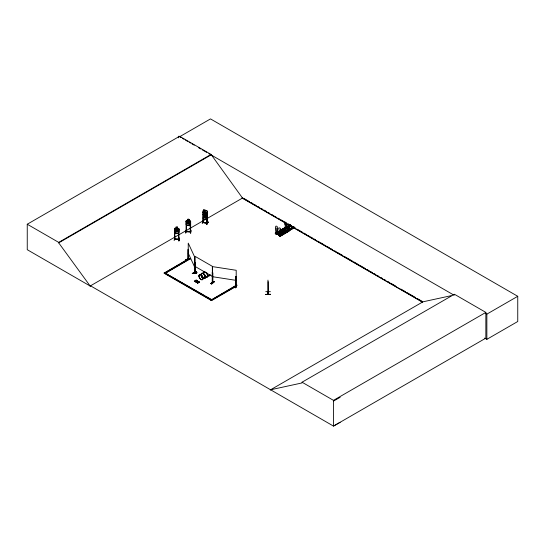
<?xml version="1.0" encoding="UTF-8"?>
<svg xmlns="http://www.w3.org/2000/svg" width="545" height="545" viewBox="0 0 545 545"><rect width="100%" height="100%" fill="white"/><g stroke="black" fill="none" stroke-linecap="round" stroke-linejoin="round"><path stroke-width="0.82" d="M277.255 233.573L277.48 228.846A1.546 0.899 59.5 0 0 277.48 227.067A1.546 0.899 59.5 0 0 275.92 226.182A1.546 0.899 59.5 0 0 275.92 227.967L276.022 232.742M277.323 233.539L277.48 228.846M280.368 235.372L280.661 230.603A1.546 0.899 59.5 0 0 280.661 228.825A1.546 0.899 59.5 0 0 279.101 227.939A1.546 0.899 59.5 0 0 279.101 229.724L279.265 234.752L280.968 235.658L280.839 234.929L279.946 235.978L278.55 235.188L279.442 234.139M286.186 225.133L286.145 225.16A1.029 0.6 59.5 0 0 285.989 223.75L286.036 223.722A1.029 0.6 59.5 0 1 286.186 225.133L285.989 228.314C284.722 227.49 286.071 228.035 285.287 227.503L284.688 227.851L284.776 228.437M289.109 230.113L289.259 226.958A1.029 0.6 59.5 0 0 289.15 225.521L289.15 224.615L289.109 225.548A1.029 0.6 59.5 0 1 289.259 226.958L289.15 230.085L288.278 229.765L288.727 229.568M278.979 234.657L279.769 234.282L279.251 234.854M276.444 232.552C276.635 233.662 275.968 231.816 275.92 227.967M276.601 232.776L276.39 233.928L276.731 232.599M279.251 234.541L279.544 234.684M285.301 222.401L285.301 223.307A1.029 0.6 59.5 0 0 285.151 224.547L285.103 224.567A1.029 0.6 59.5 0 1 285.253 223.334L285.314 222.299L285.764 222.258M285.444 227.817L285.396 227.715M288.741 229.493L288.285 229.615M174.468 229.22L174.884 229.241L174.468 229.22L174.454 239.391L178.971 239.643L179.033 239.187L178.562 239.262M174.604 237.961L174.162 240.618M177.5 227.074L175.994 226.958L176.042 228.273L175.286 228.641L175.286 230.957L176.042 231.993L177.452 232.075L178.208 231.121L178.208 228.805L177.452 228.348L177.507 227.04M178.501 233.342L174.945 233.171L174.482 228.559L174.965 228.144L178.488 228.341L178.964 228.852C179.332 232.429 179.278 234.629 174.986 233.103M178.549 229.54L178.985 229.465L178.549 229.54L178.597 239.65L178.569 229.445M174.42 239.037L178.937 239.166M179.06 240.945L179.496 238.26L178.835 240.74M189.149 219.356L189.095 220.664L190.655 221.147L190.661 231.959L186.049 231.707L186.124 220.875L186.608 220.459C188.672 221.372 186.594 217.918 189.149 219.356L189.142 220.63L189.851 221.12L189.851 223.436L189.095 224.383L187.684 224.308L186.928 223.273L186.928 220.957L187.684 220.589L187.691 219.315M186.533 221.556L186.097 221.624L186.533 221.556L186.56 231.734L186.063 231.244M186.601 220.487L190.13 220.65M190.661 224.451L190.137 225.684L186.588 225.487L186.124 224.199L186.179 220.889M186.588 225.487L190.144 225.657M186.022 230.31L185.579 232.974L186.043 230.29M185.838 232.988L186.267 230.119M190.212 221.761L190.627 221.781L190.212 221.761L190.239 231.952M190.198 231.564L190.675 231.502L186.485 231.237M190.151 231.932L190.151 231.666M190.696 233.24L190.92 230.392M281.799 230.637L281.295 230.937M284.899 232.62C282.869 231.87 285.853 233.131 283.952 232.395M288.346 226.536L288.584 226.223L288.591 226.679M267.983 291.745L268.011 294.348M276.635 232.511L275.177 233.546L279.674 230.93M276.267 233.008L277.725 233.655L277.725 233.131L277.855 233.859L276.015 232.967L276.199 232.667M276.533 232.586L275.961 232.497L275.886 233.642M194.367 262.813L194.422 273.106L194.333 272.514L194.647 272.704M194.647 273.093L194.633 256.893L188.243 243.118L188.229 259.304M195.709 282.058L196.043 281.029L197.44 280.852L196.043 281.24L195.709 282.058L195.716 281.057M197.569 283.134L197.842 282.283L197.835 283.284L198.169 282.255L199.565 282.078L198.169 282.255M195.444 281.908L196.091 280.076L196.357 280.437L196.091 280.076M196.091 280.287L195.764 281.091L194.347 281.274L195.764 280.879M197.89 282.106C194.66 282.221 198.373 283.155 198.216 281.302L198.216 282.296L198.482 281.452M197.89 282.317L198.216 281.302M196.357 280.225L196.091 281.07L197.44 280.852M205.206 213.756L203.973 214.573L204.879 213.333L203.932 211.664L205.172 213.129C205.663 211.269 207.468 212.318 205.472 213.463L206.371 215.064L205.192 213.688M190.103 225.644L190.614 224.445M207.325 211.93L206.902 210.581L203.544 209.886L203.033 211.051L203.006 222.51L207.311 223.382L207.298 211.903M212.7 272.875L212.298 272.813L212.7 272.875L212.754 282.848M211.658 283.945L212.85 281.343M211.685 284.143L212.857 281.343L211.678 283.925M236.135 286.595L235.747 286.527L235.747 276.444L236.196 276.417L235.787 276.356L235.706 286.52L236.237 286.493L236.196 270.286L212.339 266.6L212.393 282.739M212.339 282.548L212.788 282.508L212.325 282.419M236.203 286.227L235.706 286.152L236.155 286.111M236.816 285.049L235.638 287.842L236.871 285.239M236.837 285.069L235.699 287.828M205.158 215.902L206.419 215.193L205.513 216.433L206.46 218.102L205.227 216.638C204.559 218.436 203.128 217.489 204.92 216.304L204.028 214.703L205.186 215.909M193.366 273.508L196.65 271.444L193.393 273.345M194.953 272.657L195.451 272.766L195.11 262.513L195.001 272.698L195.451 272.766L195.015 272.691M195.294 272.459L194.967 272.268L195.328 272.48M212.128 282.29L212.346 282.14M203.585 221.12L202.215 223.648M203.523 209.914L206.902 210.581M203.033 214.383L204.484 215.084M203.537 214.921L206.875 215.609L205.894 215.404L206.582 215.064L206.582 212.748L205.867 211.61L204.532 211.331L203.816 212.175L203.816 214.492L204.532 215.05M204.484 216.324L205.915 216.617M207.325 215.255L206.875 215.609M203.489 212.414L203.047 212.421L203.489 212.414L203.483 222.592L202.999 222.122M203.067 214.505L203.523 214.158L206.855 214.846L207.359 215.391M204.484 213.143L205.928 213.415L205.928 214.655L206.582 215.275L206.582 217.591L205.867 218.436L204.532 218.157L203.816 217.019L203.816 214.703L204.532 214.437M203.053 217.857L203.496 219.185L206.868 219.853L207.345 218.749M206.923 213.218L207.366 213.211L206.923 213.218L206.95 223.334L206.977 213.129M206.841 214.873L207.298 215.425M206.875 223.028C209.117 223.082 203.483 223.218 203.053 222.408M203.374 222.231L207.413 222.939M208.408 222.142L208.176 221.883L206.841 224.635M206.609 224.608L208.197 222.047M285.573 227.66L285.41 228.607L285.124 227.653M174.42 238.928L174.925 238.942L174.87 239.418L174.884 229.241M174.42 239.296L178.985 239.528M186.063 231.611L190.614 231.857M188.073 258.957L188.359 259.161M188.073 259.386L188.386 259.577L188.243 249.249L188.073 259.325M206.848 215.561L207.298 215.207L207.277 211.93M284.851 232.586L283.904 232.517M291.623 228.382L292.093 228.307M212.734 282.61L212.243 282.487M280.634 232.313L285.73 229.084L284.074 228.151L285.866 229.431L280.709 232.436M279.047 231.509L275.641 233.723M280.416 230.433L284.074 228.28L284.524 228.682L275.729 233.859L284.483 228.668M284.599 228.341L290.54 224.84M284.619 228.362L285.88 229.057L291.003 226.039M279.169 233.171C279.06 234.439 275.756 234.146 276.86 234.493M285.709 228.777L291.486 225.48M276.622 234.268L285.519 229.254M285.648 229.316L280.484 232.306M279.312 234.064L278.42 234.595L278.42 235.249L280.164 236.394L288.979 231.23L287.188 229.949L280.518 234.071M278.434 235.338L278.863 235.658L286.908 230.91M292.917 227.067L287.712 230.14L293.878 226.815M279.667 236.108L280.076 236.251L280.076 235.529L280.968 235.004M294.702 227.333L288.605 230.644L293.816 227.572M288.823 230.76L288.823 230.222L289.504 229.922L289.504 230.358M288.843 230.882L279.844 236.21L280.205 236.401M288.721 231.087L287.188 230.079L280.477 234.037M275.756 233.859L275.307 232.797L276.199 232.265L275.436 233.389L276.833 234.18L277.725 233.131M288.216 226.373A1.029 0.6 59.5 0 1 288.373 225.133L288.414 225.105A1.029 0.6 59.5 0 0 288.264 226.345L288.325 229.813M281.697 229.547C286.575 231.693 279.333 229.813 282.589 229.023L284.245 230.092L282.589 229.023M283.182 228.675C288.06 230.814 280.818 228.934 284.074 228.151M277.494 232.163L278.958 231.298M281.022 230.079L284.088 228.362M284.776 228.253L285.369 227.551M281.24 230.215L283.434 228.92M275.423 233.682L279.278 231.482M280.614 230.692L284.395 228.464M275.532 233.744L279.292 231.564M280.655 230.726L284.177 228.505M286.091 227.503L290.546 224.894M285.498 228.008L290.022 225.392L285.641 228.035M284.974 228.566L290.11 225.541M279.285 233.315L277.071 234.609L276.962 233.73L277.855 233.206M285.491 228.846L291.432 225.337M276.519 234.296L285.41 229.029M291.643 225.46L285.641 228.927M276.731 234.411L285.73 229.084M279.156 233.09L276.833 234.459L275.307 233.451M283.127 232.34C288.005 234.479 280.77 232.599 284.02 231.816L285.675 232.879L284.02 231.816M284.81 231.346C289.688 233.492 282.453 231.611 285.703 230.821L287.358 231.891L285.703 230.821M286.295 230.474C291.173 232.613 283.938 230.733 287.188 229.949M278.42 235.249L279.387 234.466M293.953 226.904L288.073 230.351L287.808 229.649L288.482 229.35L288.578 230.378L288.244 230.188M280.702 234.166L287.188 230.079M290.948 228.144C293.891 229.431 289.681 228.382 291.541 227.796L292.645 228.505L291.541 227.796M292.066 227.483C295.015 228.771 290.805 227.721 292.658 227.136L293.762 227.844L292.658 227.136M278.618 235.529L287.528 230.344M286.793 230.773L278.522 235.481M293.741 226.788L287.815 230.147M279.626 236.08L288.523 230.828L288.864 231.094M288.755 230.726L293.898 227.715M294.845 227.408L288.979 230.862L287.808 230.085M279.946 236.258L288.85 231.005M195.328 272.847L195.41 262.676M212.754 282.48L212.168 282.61M214.205 281.595C206.466 285.124 214.403 283.468 214.178 281.567M90.552 285.832L90.198 286.043L27.25 249.699L27.25 224.233L179.605 136.27L211.058 154.426L242.511 198.053L422.593 302.025M179.605 136.27L179.605 136.74L210.499 118.905L517.75 296.296L517.75 321.502L486.855 339.337L484.648 338.057M27.25 224.233L58.703 242.389L211.058 154.426M340.162 422.293L333.492 426.095L90.511 285.812L90.15 286.016L58.703 242.859L211.058 154.896M90.15 286.016L242.866 197.849M212.346 299.382L235.583 285.962L236.217 286.329L211.528 300.588L164.093 273.202L188.781 258.63L189.422 259.311L164.733 273.57L189.422 258.998M164.822 272.779L178.617 264.816M180.068 263.978L188.781 258.943L189.422 259.311M164.093 272.882L211.528 300.268L236.217 286.016L235.583 285.648L210.895 300.22L211.528 299.532L165.367 273.202M270.238 389.988L422.954 301.814L451.09 295.697M270.592 389.777L302.046 382.937L302.046 382.209L454.401 294.245L485.854 312.401L485.854 338.132L333.492 426.095L333.492 400.364L485.854 312.401M454.401 294.974L454.046 295.186L208.864 153.629M485.397 313.286L486.855 314.131L517.75 296.296M186.56 231.366L186.145 231.353M174.468 238.935L174.42 239.405M178.951 239.65L178.971 228.818L178.488 228.341M333.492 401.1L340.162 397.298M203.053 222.04L203.421 222.224M206.93 222.837L207.366 222.925M280.92 230.535L281.731 230.596M291.704 228.021L291.5 228.382M212.359 282.8L212.652 282.964M235.747 286.432L236.155 286.479M236.135 286.227L235.747 286.159M203.101 222.047L203.489 222.128M203.101 222.415L203.101 211.038M207.298 223.389L207.318 223.041M289.095 224.526L288.482 223.988L288.373 225.133M276.083 233.035L276.451 232.824L275.886 232.538M185.906 259.461L190.382 258.752L185.92 259.672M185.852 259.522L190.375 258.889M192.337 273.283C206.214 271.315 182.957 274.946 196.806 272.616M196.813 272.779L192.344 273.461M192.405 273.617L196.868 272.922M194.347 281.063L197.44 281.063M194.347 281.274L195.716 281.268M198.216 282.085L199.565 282.078M196.472 282.29L199.565 282.29M196.472 282.501L197.842 282.494M292.14 228.28L291.793 228.014L291.623 228.457M190.627 231.979L190.627 231.496M195.273 272.827L195.178 272.228M178.617 239.132L174.843 238.942M268.16 281.649L268.188 294.382L268.208 291.766M265.762 291.65L270.395 291.698M265.797 294.532C280.355 294.068 256.109 294.498 270.429 294.518M265.797 294.389L270.429 294.382M267.963 280.11L268.031 294.382M212.278 272.425L212.25 282.889L212.7 282.957L212.741 272.786M212.339 276.683L236.196 280.375M186.111 231.72L186.049 231.339M204.532 213.197L205.867 213.47M195.178 272.595L195.11 256.382L212.577 266.464L212.605 282.657M190.954 230.562L190.478 233.192M280.927 230.848C282.542 231.543 281.009 229.37 280.845 230.896M288.952 225.684L290.056 226.4L288.952 225.773M288.482 229.35L288.4 229.738M289.504 229.922L289.415 230.222M285.076 227.681L286.036 228.287M288.189 229.479L288.578 229.643M287.889 230.051L288.823 230.576M280.566 230.848L281.67 231.605L280.566 230.985M279.074 234.296L279.074 235.399L279.578 235.678L279.578 234.582L278.999 234.336L278.999 235.44M275.961 233.601L276.465 233.88M179.605 136.74L181.069 137.585M182.534 138.43L183.999 139.275M185.457 140.12L187.65 141.387M189.115 142.231L190.58 143.076M192.044 143.921L194.238 145.188M198.625 147.722L200.819 148.989M202.284 149.834L206.671 152.362M244.337 198.693L249.481 201.664M250.952 202.515L253.159 203.789M254.624 204.634L256.096 205.485M257.567 206.33L259.774 207.604M261.246 208.456L262.71 209.307M264.182 210.152L266.389 211.426M267.861 212.278L269.325 213.122M271.533 214.396L273.004 215.248M274.476 216.093L275.94 216.944M278.148 218.218L279.619 219.063M281.091 219.914L285.498 222.462M290.642 225.432L295.792 228.403M297.257 229.247L302.407 232.218M303.872 233.069L306.079 234.343M307.55 235.188L309.022 236.04M310.493 236.891L312.694 238.158M314.165 239.01L315.637 239.861M317.837 241.128L319.309 241.98M320.78 242.832L322.987 244.106M324.459 244.95L325.924 245.802M327.395 246.647L329.602 247.921M331.074 248.772L332.539 249.617M334.746 250.891L336.217 251.742M337.689 252.587L342.832 255.557M344.304 256.409L352.39 261.075M353.855 261.927L359.005 264.897M360.47 265.742L365.62 268.719M367.085 269.564L369.292 270.838M370.764 271.689L372.235 272.534M373.706 273.386L375.907 274.66M377.378 275.504L378.85 276.356M381.05 277.63L382.522 278.475M383.993 279.326L385.465 280.171M387.672 281.445L389.137 282.296M390.608 283.141L395.752 286.118M400.902 289.088L405.31 291.63M406.781 292.481L415.603 297.57M417.068 298.422L422.218 301.392M242.028 197.985L288.489 224.806M289.96 225.657L422.702 302.298M195.11 266.464L212.577 276.547M197.569 282.923L197.835 283.284M166.102 273.624L168.296 274.891M169.761 275.736L204.205 295.622M205.669 296.466L210.799 299.43M302.046 382.209L333.492 400.364M194.436 273.134L194.524 262.785M288.741 224.015L289.054 224.404M285.805 222.374L285.982 222.728M188.243 253.2L194.633 266.975M186.179 224.193L186.628 225.446M285.233 227.837L285.151 224.547M286.023 222.701L285.989 223.75M486.855 314.131L486.855 339.337M290.649 225.957L289.545 225.426M288.244 229.452L288.189 230.215M286.391 228.123L286.391 228.559M286.302 228.076L286.302 228.423M280.839 234.929L280.839 235.454M188.195 249.501L188.209 259.611M178.372 136.175L178.372 137.844M58.703 242.389L58.703 242.859M203.013 278.366A2.882 1.662 60 0 1 201.166 273.951A2.882 1.662 60 0 1 204.573 275.402A2.882 1.662 60 0 1 203.537 278.59M203.149 278.318A2.929 1.69 60 0 1 201.275 273.835A2.929 1.69 60 0 1 204.736 275.307A2.929 1.69 60 0 1 203.687 278.55M209.886 274.408A2.895 1.669 60 0 1 208.367 275.811M209.668 274.517A2.875 1.662 60 0 1 208.653 275.961M209.811 274.448A2.895 1.669 60 0 1 208.299 275.852M205.56 272.146A2.929 1.69 60 0 1 207.611 275.409A2.929 1.69 60 0 1 206.099 277.16M203.558 272.766A2.929 1.69 60 0 1 204.525 271.866M201.446 274.033A2.882 1.662 60 0 1 203.769 273.665A2.882 1.662 60 0 1 205.445 277.153A2.882 1.662 60 0 1 203.414 278.134M202.89 277.746A2.882 1.662 60 0 1 201.446 275.252M203.448 272.875A2.882 1.662 60 0 1 206.862 273.788A2.882 1.662 60 0 1 205.949 277.201M203.271 278.25A2.929 1.69 60 0 1 201.398 273.767A2.929 1.69 60 0 1 204.859 275.239A2.929 1.69 60 0 1 203.81 278.475M203.687 272.691A2.929 1.69 60 0 1 204.647 271.798M206.719 272.991A2.929 1.69 60 0 1 206.719 277.132M203.857 272.643A2.882 1.662 60 0 1 204.804 271.757M206.841 272.936A2.882 1.662 60 0 1 206.841 277.01M179.257 238.063L178.801 240.931L179.278 238.076M178.079 231.605L176.757 230.372L175.449 231.509L176.437 230.085L175.49 228.614L176.73 229.82L178.017 228.75L177.064 230.126L178.079 231.605M189.721 223.92L188.4 222.687L187.092 223.818L188.079 222.394L187.133 220.929L188.379 222.135L189.66 221.066L188.706 222.442L189.721 223.92M214.205 281.738L210.929 283.679L214.205 281.738M188.843 219.615L187.936 219.567L187.936 219.982L188.843 220.03L188.843 219.615M189.095 221.079L187.684 220.998L187.684 223.314L189.095 223.396L189.095 221.079M177.2 227.306L176.294 227.251L176.294 227.667L177.2 227.715L177.2 227.306M177.452 228.764L176.042 228.689L176.042 231.005L177.452 231.08L177.452 228.764M205.867 212.598L204.532 212.325L204.532 214.641L205.935 214.962L205.867 212.598M205.629 213.633L204.77 213.456L204.77 213.865L205.629 214.042L205.629 213.633M205.867 215.125L204.532 214.853L204.532 217.169L205.867 217.441L205.867 215.125M205.629 215.902L204.77 215.725L204.77 216.133L205.629 216.31L205.629 215.902M291.044 225.725L289.94 225.105L291.044 225.725M294.164 227.524L293.06 226.904L294.164 227.524M282.562 230.951L280.907 230.017L282.562 230.951M198.945 275.995A2.895 1.669 60 0 0 202.018 279.81A2.895 1.669 60 0 0 202.018 275.722A2.895 1.669 60 0 0 198.945 275.995M199.027 275.947A2.895 1.669 60 0 0 202.1 279.762A2.895 1.669 60 0 0 202.1 275.675A2.895 1.669 60 0 0 199.027 275.947"/></g></svg>
